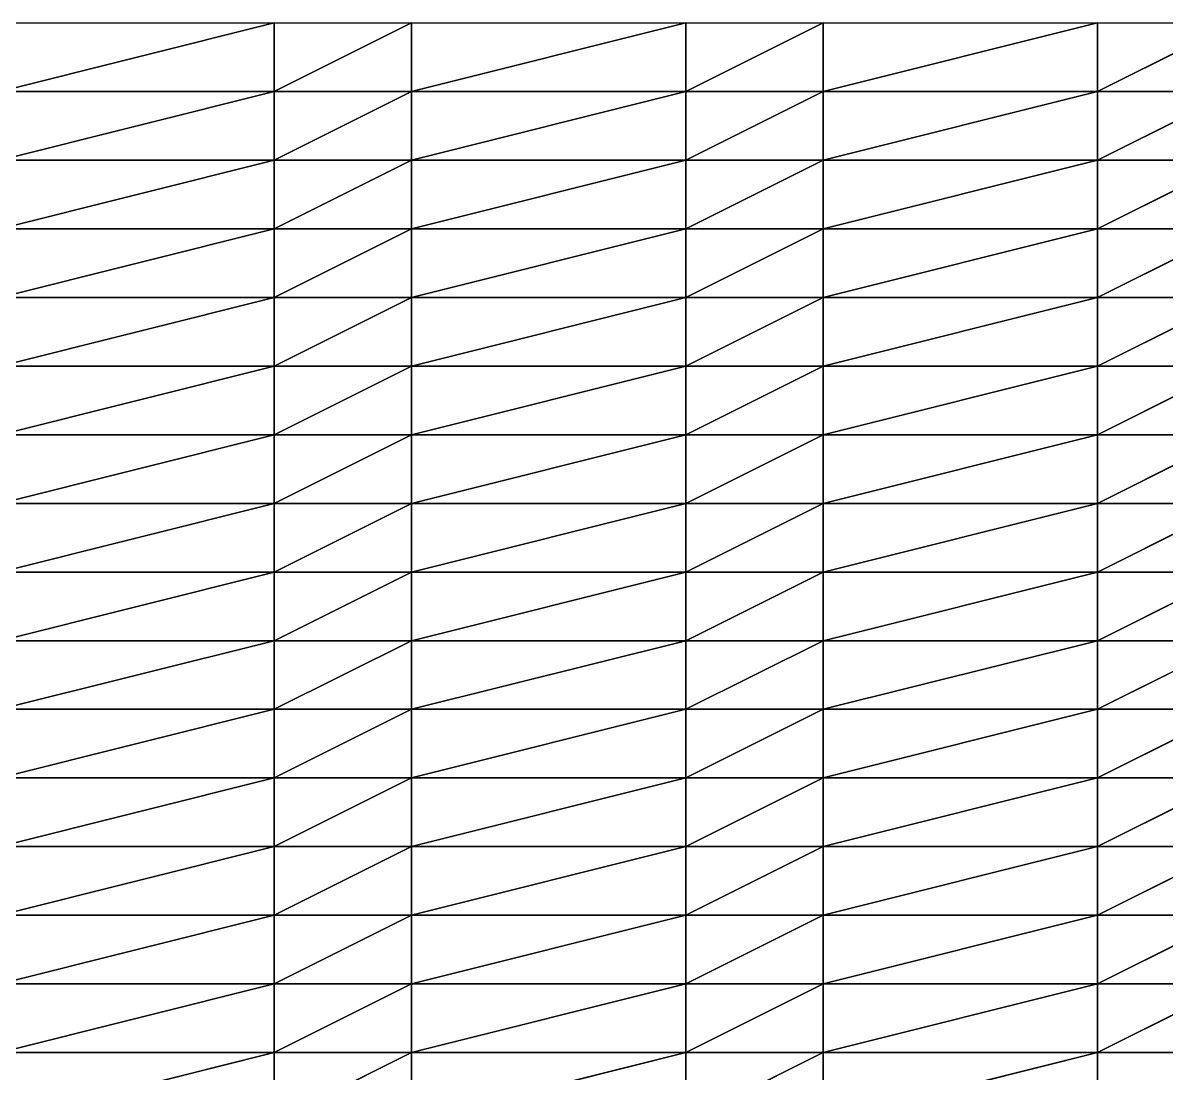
# Model space of a CAD drawing. Header units: metres. Extents: x -2000 to 14750, y -2250 to 1500.
# Drawn here: x 4292 to 6375, y -413 to 1500 of the extents above; entities that cross this region are included whole.
import ezdxf

# ---------------------------------------------------------------- set-up
doc = ezdxf.new("R2010")
doc.units = ezdxf.units.M

msp = doc.modelspace()

# ---------------------------------------------------------------- linework, layer by layer
for p, q in [((4750, 1500, -6522.4717), (4250, 1375, -6498.9517)), ((4250, 1500, -6483.255), (4750, 1500, -6522.4717)), ((4250, 1375, -6498.9517), (4750, 1500, -6522.4717)), ((5000, 1500, -6500.069), (4750, 1375, -6522.0415)), ((4750, 1375, -6522.0415), (4750, 1500, -6522.4717)), ((4750, 1500, -6522.4717), (5000, 1500, -6500.069)), ((4750, 1375, -6522.0415), (5000, 1500, -6500.069)), ((4750, 1500, -6522.4717), (4750, 1375, -6522.0415)), ((5500, 1500, -6482.541), (5000, 1375, -6499.2812)), ((5000, 1375, -6499.2812), (5000, 1500, -6500.069)), ((5000, 1500, -6500.069), (5500, 1500, -6482.541)), ((5000, 1375, -6499.2812), (5500, 1500, -6482.541)), ((5000, 1500, -6500.069), (5000, 1375, -6499.2812)), ((5750, 1500, -6448.6895), (5500, 1375, -6484.3125)), ((5500, 1375, -6484.3125), (5500, 1500, -6482.541)), ((5500, 1500, -6482.541), (5750, 1500, -6448.6895)), ((5500, 1375, -6484.3125), (5750, 1500, -6448.6895)), ((5500, 1500, -6482.541), (5500, 1375, -6484.3125)), ((6250, 1500, -6497.336), (5750, 1375, -6436.2197)), ((5750, 1375, -6436.2197), (5750, 1500, -6448.6895)), ((5750, 1500, -6448.6895), (6250, 1500, -6497.336)), ((5750, 1375, -6436.2197), (6250, 1500, -6497.336)), ((5750, 1500, -6448.6895), (5750, 1375, -6436.2197)), ((6500, 1500, -6512.0347), (6250, 1375, -6497.125)), ((6250, 1375, -6497.125), (6250, 1500, -6497.336)), ((6250, 1500, -6497.336), (6500, 1500, -6512.0347)), ((6250, 1375, -6497.125), (6500, 1500, -6512.0347)), ((6250, 1500, -6497.336), (6250, 1375, -6497.125)), ((4750, 1375, -6522.0415), (4250, 1375, -6498.9517)), ((4750, 1375, -6522.0415), (4250, 1250, -6515.404)), ((4250, 1375, -6498.9517), (4750, 1375, -6522.0415)), ((4250, 1250, -6515.404), (4750, 1375, -6522.0415)), ((5000, 1375, -6499.2812), (4750, 1375, -6522.0415)), ((5000, 1375, -6499.2812), (4750, 1250, -6521.414)), ((4750, 1250, -6521.414), (4750, 1375, -6522.0415)), ((4750, 1375, -6522.0415), (5000, 1375, -6499.2812)), ((4750, 1250, -6521.414), (5000, 1375, -6499.2812)), ((4750, 1375, -6522.0415), (4750, 1250, -6521.414)), ((5500, 1375, -6484.3125), (5000, 1375, -6499.2812)), ((5500, 1375, -6484.3125), (5000, 1250, -6500.8696)), ((5000, 1250, -6500.8696), (5000, 1375, -6499.2812)), ((5000, 1375, -6499.2812), (5500, 1375, -6484.3125)), ((5000, 1250, -6500.8696), (5500, 1375, -6484.3125)), ((5000, 1375, -6499.2812), (5000, 1250, -6500.8696)), ((5750, 1375, -6436.2197), (5500, 1375, -6484.3125)), ((5750, 1375, -6436.2197), (5500, 1250, -6518.9375)), ((5500, 1250, -6518.9375), (5500, 1375, -6484.3125)), ((5500, 1375, -6484.3125), (5750, 1375, -6436.2197)), ((5500, 1250, -6518.9375), (5750, 1375, -6436.2197)), ((5500, 1375, -6484.3125), (5500, 1250, -6518.9375)), ((6250, 1375, -6497.125), (5750, 1375, -6436.2197)), ((6250, 1375, -6497.125), (5750, 1250, -6427.8564)), ((5750, 1250, -6427.8564), (5750, 1375, -6436.2197)), ((5750, 1375, -6436.2197), (6250, 1375, -6497.125)), ((5750, 1250, -6427.8564), (6250, 1375, -6497.125)), ((5750, 1375, -6436.2197), (5750, 1250, -6427.8564)), ((6500, 1375, -6517.1934), (6250, 1375, -6497.125)), ((6500, 1375, -6517.1934), (6250, 1250, -6503.978)), ((6250, 1250, -6503.978), (6250, 1375, -6497.125)), ((6250, 1375, -6497.125), (6500, 1375, -6517.1934)), ((6250, 1250, -6503.978), (6500, 1375, -6517.1934)), ((6250, 1375, -6497.125), (6250, 1250, -6503.978)), ((4750, 1250, -6521.414), (4250, 1250, -6515.404)), ((4750, 1250, -6521.414), (4250, 1125, -6531.041)), ((4250, 1250, -6515.404), (4750, 1250, -6521.414)), ((4250, 1125, -6531.041), (4750, 1250, -6521.414)), ((5000, 1250, -6500.8696), (4750, 1250, -6521.414)), ((5000, 1250, -6500.8696), (4750, 1125, -6514.168)), ((4750, 1125, -6514.168), (4750, 1250, -6521.414)), ((4750, 1250, -6521.414), (5000, 1250, -6500.8696)), ((4750, 1125, -6514.168), (5000, 1250, -6500.8696)), ((4750, 1250, -6521.414), (4750, 1125, -6514.168)), ((5500, 1250, -6518.9375), (5000, 1250, -6500.8696)), ((5500, 1250, -6518.9375), (5000, 1125, -6501.8125)), ((5000, 1125, -6501.8125), (5000, 1250, -6500.8696)), ((5000, 1250, -6500.8696), (5500, 1250, -6518.9375)), ((5000, 1125, -6501.8125), (5500, 1250, -6518.9375)), ((5000, 1250, -6500.8696), (5000, 1125, -6501.8125)), ((5750, 1250, -6427.8564), (5500, 1250, -6518.9375)), ((5750, 1250, -6427.8564), (5500, 1125, -6458.096)), ((5500, 1125, -6458.096), (5500, 1250, -6518.9375)), ((5500, 1250, -6518.9375), (5750, 1250, -6427.8564)), ((5500, 1125, -6458.096), (5750, 1250, -6427.8564)), ((5500, 1250, -6518.9375), (5500, 1125, -6458.096)), ((6250, 1250, -6503.978), (5750, 1250, -6427.8564)), ((6250, 1250, -6503.978), (5750, 1125, -6420.8574)), ((5750, 1125, -6420.8574), (5750, 1250, -6427.8564)), ((5750, 1250, -6427.8564), (6250, 1250, -6503.978)), ((5750, 1125, -6420.8574), (6250, 1250, -6503.978)), ((5750, 1250, -6427.8564), (5750, 1125, -6420.8574)), ((6500, 1250, -6519.9995), (6250, 1250, -6503.978)), ((6500, 1250, -6519.9995), (6250, 1125, -6510.2583)), ((6250, 1125, -6510.2583), (6250, 1250, -6503.978)), ((6250, 1250, -6503.978), (6500, 1250, -6519.9995)), ((6250, 1125, -6510.2583), (6500, 1250, -6519.9995)), ((6250, 1250, -6503.978), (6250, 1125, -6510.2583)), ((4750, 1125, -6514.168), (4250, 1125, -6531.041)), ((4750, 1125, -6514.168), (4250, 1000, -6545.6343)), ((4250, 1125, -6531.041), (4750, 1125, -6514.168)), ((4250, 1000, -6545.6343), (4750, 1125, -6514.168)), ((5000, 1125, -6501.8125), (4750, 1125, -6514.168)), ((5000, 1125, -6501.8125), (4750, 1000, -6512.895)), ((4750, 1000, -6512.895), (4750, 1125, -6514.168)), ((4750, 1125, -6514.168), (5000, 1125, -6501.8125)), ((4750, 1000, -6512.895), (5000, 1125, -6501.8125)), ((4750, 1125, -6514.168), (4750, 1000, -6512.895)), ((5500, 1125, -6458.096), (5000, 1125, -6501.8125)), ((5500, 1125, -6458.096), (5000, 1000, -6503.804)), ((5000, 1000, -6503.804), (5000, 1125, -6501.8125)), ((5000, 1125, -6501.8125), (5500, 1125, -6458.096)), ((5000, 1000, -6503.804), (5500, 1125, -6458.096)), ((5000, 1125, -6501.8125), (5000, 1000, -6503.804)), ((5750, 1125, -6420.8574), (5500, 1125, -6458.096)), ((5750, 1125, -6420.8574), (5500, 1000, -6506.7793)), ((5500, 1000, -6506.7793), (5500, 1125, -6458.096)), ((5500, 1125, -6458.096), (5750, 1125, -6420.8574)), ((5500, 1000, -6506.7793), (5750, 1125, -6420.8574)), ((5500, 1125, -6458.096), (5500, 1000, -6506.7793)), ((6250, 1125, -6510.2583), (5750, 1125, -6420.8574)), ((6250, 1125, -6510.2583), (5750, 1000, -6416.2476)), ((5750, 1000, -6416.2476), (5750, 1125, -6420.8574)), ((5750, 1125, -6420.8574), (6250, 1125, -6510.2583)), ((5750, 1000, -6416.2476), (6250, 1125, -6510.2583)), ((5750, 1125, -6420.8574), (5750, 1000, -6416.2476)), ((6500, 1125, -6519.29), (6250, 1125, -6510.2583)), ((6500, 1125, -6519.29), (6250, 1000, -6513.261)), ((6250, 1000, -6513.261), (6250, 1125, -6510.2583)), ((6250, 1125, -6510.2583), (6500, 1125, -6519.29)), ((6250, 1000, -6513.261), (6500, 1125, -6519.29)), ((6250, 1125, -6510.2583), (6250, 1000, -6513.261)), ((4750, 1000, -6512.895), (4250, 1000, -6545.6343)), ((4750, 1000, -6512.895), (4250, 875, -6554.7075)), ((4250, 1000, -6545.6343), (4750, 1000, -6512.895)), ((4250, 875, -6554.7075), (4750, 1000, -6512.895)), ((5000, 1000, -6503.804), (4750, 1000, -6512.895)), ((5000, 1000, -6503.804), (4750, 875, -6503.566)), ((4750, 875, -6503.566), (4750, 1000, -6512.895)), ((4750, 1000, -6512.895), (5000, 1000, -6503.804)), ((4750, 875, -6503.566), (5000, 1000, -6503.804)), ((4750, 1000, -6512.895), (4750, 875, -6503.566)), ((5500, 1000, -6506.7793), (5000, 1000, -6503.804)), ((5500, 1000, -6506.7793), (5000, 875, -6497.244)), ((5000, 875, -6497.244), (5000, 1000, -6503.804)), ((5000, 1000, -6503.804), (5500, 1000, -6506.7793)), ((5000, 875, -6497.244), (5500, 1000, -6506.7793)), ((5000, 1000, -6503.804), (5000, 875, -6497.244)), ((5750, 1000, -6416.2476), (5500, 1000, -6506.7793)), ((5750, 1000, -6416.2476), (5500, 875, -6470.053)), ((5500, 875, -6470.053), (5500, 1000, -6506.7793)), ((5500, 1000, -6506.7793), (5750, 1000, -6416.2476)), ((5500, 875, -6470.053), (5750, 1000, -6416.2476)), ((5500, 1000, -6506.7793), (5500, 875, -6470.053)), ((6250, 1000, -6513.261), (5750, 1000, -6416.2476)), ((6250, 1000, -6513.261), (5750, 875, -6411.1895)), ((5750, 875, -6411.1895), (5750, 1000, -6416.2476)), ((5750, 1000, -6416.2476), (6250, 1000, -6513.261)), ((5750, 875, -6411.1895), (6250, 1000, -6513.261)), ((5750, 1000, -6416.2476), (5750, 875, -6411.1895)), ((6500, 1000, -6513.756), (6250, 1000, -6513.261)), ((6500, 1000, -6513.756), (6250, 875, -6517.6377)), ((6250, 875, -6517.6377), (6250, 1000, -6513.261)), ((6250, 1000, -6513.261), (6500, 1000, -6513.756)), ((6250, 875, -6517.6377), (6500, 1000, -6513.756)), ((6250, 1000, -6513.261), (6250, 875, -6517.6377)), ((4750, 875, -6503.566), (4250, 875, -6554.7075)), ((4750, 875, -6503.566), (4250, 750, -6565.126)), ((4250, 875, -6554.7075), (4750, 875, -6503.566)), ((4250, 750, -6565.126), (4750, 875, -6503.566)), ((5000, 875, -6497.244), (4750, 875, -6503.566)), ((5000, 875, -6497.244), (4750, 750, -6495.9624)), ((4750, 750, -6495.9624), (4750, 875, -6503.566)), ((4750, 875, -6503.566), (5000, 875, -6497.244)), ((4750, 750, -6495.9624), (5000, 875, -6497.244)), ((4750, 875, -6503.566), (4750, 750, -6495.9624)), ((5500, 875, -6470.053), (5000, 875, -6497.244)), ((5500, 875, -6470.053), (5000, 750, -6495.1157)), ((5000, 750, -6495.1157), (5000, 875, -6497.244)), ((5000, 875, -6497.244), (5500, 875, -6470.053)), ((5000, 750, -6495.1157), (5500, 875, -6470.053)), ((5000, 875, -6497.244), (5000, 750, -6495.1157)), ((5750, 875, -6411.1895), (5500, 875, -6470.053)), ((5750, 875, -6411.1895), (5500, 750, -6487.9927)), ((5500, 750, -6487.9927), (5500, 875, -6470.053)), ((5500, 875, -6470.053), (5750, 875, -6411.1895)), ((5500, 750, -6487.9927), (5750, 875, -6411.1895)), ((5500, 875, -6470.053), (5500, 750, -6487.9927)), ((6250, 875, -6517.6377), (5750, 875, -6411.1895)), ((6250, 875, -6517.6377), (5750, 750, -6411.0796)), ((5750, 750, -6411.0796), (5750, 875, -6411.1895)), ((5750, 875, -6411.1895), (6250, 875, -6517.6377)), ((5750, 750, -6411.0796), (6250, 875, -6517.6377)), ((5750, 875, -6411.1895), (5750, 750, -6411.0796)), ((6500, 875, -6511.7964), (6250, 875, -6517.6377)), ((6500, 875, -6511.7964), (6250, 750, -6517.331)), ((6250, 750, -6517.331), (6250, 875, -6517.6377)), ((6250, 875, -6517.6377), (6500, 875, -6511.7964)), ((6250, 750, -6517.331), (6500, 875, -6511.7964)), ((6250, 875, -6517.6377), (6250, 750, -6517.331)), ((4750, 750, -6495.9624), (4250, 750, -6565.126)), ((4750, 750, -6495.9624), (4250, 625, -6570.253)), ((4250, 750, -6565.126), (4750, 750, -6495.9624)), ((4250, 625, -6570.253), (4750, 750, -6495.9624)), ((5000, 750, -6495.1157), (4750, 750, -6495.9624)), ((5000, 750, -6495.1157), (4750, 625, -6489.4854)), ((4750, 625, -6489.4854), (4750, 750, -6495.9624)), ((4750, 750, -6495.9624), (5000, 750, -6495.1157)), ((4750, 625, -6489.4854), (5000, 750, -6495.1157)), ((4750, 750, -6495.9624), (4750, 625, -6489.4854)), ((5500, 750, -6487.9927), (5000, 750, -6495.1157)), ((5500, 750, -6487.9927), (5000, 625, -6495.8022)), ((5000, 625, -6495.8022), (5000, 750, -6495.1157)), ((5000, 750, -6495.1157), (5500, 750, -6487.9927)), ((5000, 625, -6495.8022), (5500, 750, -6487.9927)), ((5000, 750, -6495.1157), (5000, 625, -6495.8022)), ((5750, 750, -6411.0796), (5500, 750, -6487.9927)), ((5750, 750, -6411.0796), (5500, 625, -6510.0435)), ((5500, 625, -6510.0435), (5500, 750, -6487.9927)), ((5500, 750, -6487.9927), (5750, 750, -6411.0796)), ((5500, 625, -6510.0435), (5750, 750, -6411.0796)), ((5500, 750, -6487.9927), (5500, 625, -6510.0435)), ((6250, 750, -6517.331), (5750, 750, -6411.0796)), ((6250, 750, -6517.331), (5750, 625, -6412.599)), ((5750, 625, -6412.599), (5750, 750, -6411.0796)), ((5750, 750, -6411.0796), (6250, 750, -6517.331)), ((5750, 625, -6412.599), (6250, 750, -6517.331)), ((5750, 750, -6411.0796), (5750, 625, -6412.599)), ((6500, 750, -6507.21), (6250, 750, -6517.331)), ((6500, 750, -6507.21), (6250, 625, -6511.54)), ((6250, 625, -6511.54), (6250, 750, -6517.331)), ((6250, 750, -6517.331), (6500, 750, -6507.21)), ((6250, 625, -6511.54), (6500, 750, -6507.21)), ((6250, 750, -6517.331), (6250, 625, -6511.54)), ((4750, 625, -6489.4854), (4250, 625, -6570.253)), ((4750, 625, -6489.4854), (4250, 500, -6574.4917)), ((4250, 625, -6570.253), (4750, 625, -6489.4854)), ((4250, 500, -6574.4917), (4750, 625, -6489.4854)), ((5000, 625, -6495.8022), (4750, 625, -6489.4854)), ((5000, 625, -6495.8022), (4750, 500, -6487.668)), ((4750, 500, -6487.668), (4750, 625, -6489.4854)), ((4750, 625, -6489.4854), (5000, 625, -6495.8022)), ((4750, 500, -6487.668), (5000, 625, -6495.8022)), ((4750, 625, -6489.4854), (4750, 500, -6487.668)), ((5500, 625, -6510.0435), (5000, 625, -6495.8022)), ((5500, 625, -6510.0435), (5000, 500, -6494.0674)), ((5000, 500, -6494.0674), (5000, 625, -6495.8022)), ((5000, 625, -6495.8022), (5500, 625, -6510.0435)), ((5000, 500, -6494.0674), (5500, 625, -6510.0435)), ((5000, 625, -6495.8022), (5000, 500, -6494.0674)), ((5750, 625, -6412.599), (5500, 625, -6510.0435)), ((5750, 625, -6412.599), (5500, 500, -6504.477)), ((5500, 500, -6504.477), (5500, 625, -6510.0435)), ((5500, 625, -6510.0435), (5750, 625, -6412.599)), ((5500, 500, -6504.477), (5750, 625, -6412.599)), ((5500, 625, -6510.0435), (5500, 500, -6504.477)), ((6250, 625, -6511.54), (5750, 625, -6412.599)), ((6250, 625, -6511.54), (5750, 500, -6415.0938)), ((5750, 500, -6415.0938), (5750, 625, -6412.599)), ((5750, 625, -6412.599), (6250, 625, -6511.54)), ((5750, 500, -6415.0938), (6250, 625, -6511.54)), ((5750, 625, -6412.599), (5750, 500, -6415.0938)), ((6500, 625, -6502.4307), (6250, 625, -6511.54)), ((6500, 625, -6502.4307), (6250, 500, -6509.5854)), ((6250, 500, -6509.5854), (6250, 625, -6511.54)), ((6250, 625, -6511.54), (6500, 625, -6502.4307)), ((6250, 500, -6509.5854), (6500, 625, -6502.4307)), ((6250, 625, -6511.54), (6250, 500, -6509.5854)), ((4750, 500, -6487.668), (4250, 500, -6574.4917)), ((4750, 500, -6487.668), (4250, 375, -6575.2656)), ((4250, 500, -6574.4917), (4750, 500, -6487.668)), ((4250, 375, -6575.2656), (4750, 500, -6487.668)), ((5000, 500, -6494.0674), (4750, 500, -6487.668)), ((5000, 500, -6494.0674), (4750, 375, -6484.6147)), ((4750, 375, -6484.6147), (4750, 500, -6487.668)), ((4750, 500, -6487.668), (5000, 500, -6494.0674)), ((4750, 375, -6484.6147), (5000, 500, -6494.0674)), ((4750, 500, -6487.668), (4750, 375, -6484.6147)), ((5500, 500, -6504.477), (5000, 500, -6494.0674)), ((5500, 500, -6504.477), (5000, 375, -6493.9116)), ((5000, 375, -6493.9116), (5000, 500, -6494.0674)), ((5000, 500, -6494.0674), (5500, 500, -6504.477)), ((5000, 375, -6493.9116), (5500, 500, -6504.477)), ((5000, 500, -6494.0674), (5000, 375, -6493.9116)), ((5750, 500, -6415.0938), (5500, 500, -6504.477)), ((5750, 500, -6415.0938), (5500, 375, -6480.5864)), ((5500, 375, -6480.5864), (5500, 500, -6504.477)), ((5500, 500, -6504.477), (5750, 500, -6415.0938)), ((5500, 375, -6480.5864), (5750, 500, -6415.0938)), ((5500, 500, -6504.477), (5500, 375, -6480.5864)), ((6250, 500, -6509.5854), (5750, 500, -6415.0938)), ((6250, 500, -6509.5854), (5750, 375, -6421.0176)), ((5750, 375, -6421.0176), (5750, 500, -6415.0938)), ((5750, 500, -6415.0938), (6250, 500, -6509.5854)), ((5750, 375, -6421.0176), (6250, 500, -6509.5854)), ((5750, 500, -6415.0938), (5750, 375, -6421.0176)), ((6500, 500, -6492.772), (6250, 500, -6509.5854)), ((6500, 500, -6492.772), (6250, 375, -6506.624)), ((6250, 375, -6506.624), (6250, 500, -6509.5854)), ((6250, 500, -6509.5854), (6500, 500, -6492.772)), ((6250, 375, -6506.624), (6500, 500, -6492.772)), ((6250, 500, -6509.5854), (6250, 375, -6506.624)), ((4750, 375, -6484.6147), (4250, 375, -6575.2656)), ((4750, 375, -6484.6147), (4250, 250, -6575.1006)), ((4250, 375, -6575.2656), (4750, 375, -6484.6147)), ((4250, 250, -6575.1006), (4750, 375, -6484.6147)), ((5000, 375, -6493.9116), (4750, 375, -6484.6147)), ((5000, 375, -6493.9116), (4750, 250, -6484.413)), ((4750, 250, -6484.413), (4750, 375, -6484.6147)), ((4750, 375, -6484.6147), (5000, 375, -6493.9116)), ((4750, 250, -6484.413), (5000, 375, -6493.9116)), ((4750, 375, -6484.6147), (4750, 250, -6484.413)), ((5500, 375, -6480.5864), (5000, 375, -6493.9116)), ((5500, 375, -6480.5864), (5000, 250, -6494.4565)), ((5000, 250, -6494.4565), (5000, 375, -6493.9116)), ((5000, 375, -6493.9116), (5500, 375, -6480.5864)), ((5000, 250, -6494.4565), (5500, 375, -6480.5864)), ((5000, 375, -6493.9116), (5000, 250, -6494.4565)), ((5750, 375, -6421.0176), (5500, 375, -6480.5864)), ((5750, 375, -6421.0176), (5500, 250, -6479.277)), ((5500, 250, -6479.277), (5500, 375, -6480.5864)), ((5500, 375, -6480.5864), (5750, 375, -6421.0176)), ((5500, 250, -6479.277), (5750, 375, -6421.0176)), ((5500, 375, -6480.5864), (5500, 250, -6479.277)), ((6250, 375, -6506.624), (5750, 375, -6421.0176)), ((6250, 375, -6506.624), (5750, 250, -6427.513)), ((5750, 250, -6427.513), (5750, 375, -6421.0176)), ((5750, 375, -6421.0176), (6250, 375, -6506.624)), ((5750, 250, -6427.513), (6250, 375, -6506.624)), ((5750, 375, -6421.0176), (5750, 250, -6427.513)), ((6500, 375, -6487.32), (6250, 375, -6506.624)), ((6500, 375, -6487.32), (6250, 250, -6499.9404)), ((6250, 250, -6499.9404), (6250, 375, -6506.624)), ((6250, 375, -6506.624), (6500, 375, -6487.32)), ((6250, 250, -6499.9404), (6500, 375, -6487.32)), ((6250, 375, -6506.624), (6250, 250, -6499.9404)), ((4750, 250, -6484.413), (4250, 250, -6575.1006)), ((4750, 250, -6484.413), (4250, 125, -6572.3267)), ((4250, 250, -6575.1006), (4750, 250, -6484.413)), ((4250, 125, -6572.3267), (4750, 250, -6484.413)), ((5000, 250, -6494.4565), (4750, 250, -6484.413)), ((5000, 250, -6494.4565), (4750, 125, -6485.063)), ((4750, 125, -6485.063), (4750, 250, -6484.413)), ((4750, 250, -6484.413), (5000, 250, -6494.4565)), ((4750, 125, -6485.063), (5000, 250, -6494.4565)), ((4750, 250, -6484.413), (4750, 125, -6485.063)), ((5500, 250, -6479.277), (5000, 250, -6494.4565)), ((5500, 250, -6479.277), (5000, 125, -6491.55)), ((5000, 125, -6491.55), (5000, 250, -6494.4565)), ((5000, 250, -6494.4565), (5500, 250, -6479.277)), ((5000, 125, -6491.55), (5500, 250, -6479.277)), ((5000, 250, -6494.4565), (5000, 125, -6491.55)), ((5750, 250, -6427.513), (5500, 250, -6479.277)), ((5750, 250, -6427.513), (5500, 125, -6491.9297)), ((5500, 125, -6491.9297), (5500, 250, -6479.277)), ((5500, 250, -6479.277), (5750, 250, -6427.513)), ((5500, 125, -6491.9297), (5750, 250, -6427.513)), ((5500, 250, -6479.277), (5500, 125, -6491.9297)), ((6250, 250, -6499.9404), (5750, 250, -6427.513)), ((6250, 250, -6499.9404), (5750, 125, -6440.271)), ((5750, 125, -6440.271), (5750, 250, -6427.513)), ((5750, 250, -6427.513), (6250, 250, -6499.9404)), ((5750, 125, -6440.271), (6250, 250, -6499.9404)), ((5750, 250, -6427.513), (5750, 125, -6440.271)), ((6500, 250, -6487.7046), (6250, 250, -6499.9404)), ((6500, 250, -6487.7046), (6250, 125, -6497.6377)), ((6250, 125, -6497.6377), (6250, 250, -6499.9404)), ((6250, 250, -6499.9404), (6500, 250, -6487.7046)), ((6250, 125, -6497.6377), (6500, 250, -6487.7046)), ((6250, 250, -6499.9404), (6250, 125, -6497.6377)), ((4750, 125, -6485.063), (4250, 125, -6572.3267)), ((4750, 125, -6485.063), (4250, 0, -6569.1636)), ((4250, 125, -6572.3267), (4750, 125, -6485.063)), ((4250, 0, -6569.1636), (4750, 125, -6485.063)), ((5000, 125, -6491.55), (4750, 125, -6485.063)), ((5000, 125, -6491.55), (4750, 0, -6485.5986)), ((4750, 0, -6485.5986), (4750, 125, -6485.063)), ((4750, 125, -6485.063), (5000, 125, -6491.55)), ((4750, 0, -6485.5986), (5000, 125, -6491.55)), ((4750, 125, -6485.063), (4750, 0, -6485.5986)), ((5500, 125, -6491.9297), (5000, 125, -6491.55)), ((5500, 125, -6491.9297), (5000, 0, -6491.824)), ((5000, 0, -6491.824), (5000, 125, -6491.55)), ((5000, 125, -6491.55), (5500, 125, -6491.9297)), ((5000, 0, -6491.824), (5500, 125, -6491.9297)), ((5000, 125, -6491.55), (5000, 0, -6491.824)), ((5750, 125, -6440.271), (5500, 125, -6491.9297)), ((5750, 125, -6440.271), (5500, 0, -6526.024)), ((5500, 0, -6526.024), (5500, 125, -6491.9297)), ((5500, 125, -6491.9297), (5750, 125, -6440.271)), ((5500, 0, -6526.024), (5750, 125, -6440.271)), ((5500, 125, -6491.9297), (5500, 0, -6526.024)), ((6250, 125, -6497.6377), (5750, 125, -6440.271)), ((6250, 125, -6497.6377), (5750, 0, -6452.31)), ((5750, 0, -6452.31), (5750, 125, -6440.271)), ((5750, 125, -6440.271), (6250, 125, -6497.6377)), ((5750, 0, -6452.31), (6250, 125, -6497.6377)), ((5750, 125, -6440.271), (5750, 0, -6452.31)), ((6500, 125, -6487.2925), (6250, 125, -6497.6377)), ((6500, 125, -6487.2925), (6250, 0, -6494.649)), ((6250, 0, -6494.649), (6250, 125, -6497.6377)), ((6250, 125, -6497.6377), (6500, 125, -6487.2925)), ((6250, 0, -6494.649), (6500, 125, -6487.2925)), ((6250, 125, -6497.6377), (6250, 0, -6494.649)), ((4750, 0, -6485.5986), (4250, 0, -6569.1636)), ((4750, 0, -6485.5986), (4250, -125, -6568.427)), ((4250, 0, -6569.1636), (4750, 0, -6485.5986)), ((4250, -125, -6568.427), (4750, 0, -6485.5986)), ((5000, 0, -6491.824), (4750, 0, -6485.5986)), ((5000, 0, -6491.824), (4750, -125, -6487.9106)), ((4750, -125, -6487.9106), (4750, 0, -6485.5986)), ((4750, 0, -6485.5986), (5000, 0, -6491.824)), ((4750, -125, -6487.9106), (5000, 0, -6491.824)), ((4750, 0, -6485.5986), (4750, -125, -6487.9106)), ((5500, 0, -6526.024), (5000, 0, -6491.824)), ((5500, 0, -6526.024), (5000, -125, -6491.2065)), ((5000, -125, -6491.2065), (5000, 0, -6491.824)), ((5000, 0, -6491.824), (5500, 0, -6526.024)), ((5000, -125, -6491.2065), (5500, 0, -6526.024)), ((5000, 0, -6491.824), (5000, -125, -6491.2065)), ((5750, 0, -6452.31), (5500, 0, -6526.024)), ((5750, 0, -6452.31), (5500, -125, -6556.68)), ((5500, -125, -6556.68), (5500, 0, -6526.024)), ((5500, 0, -6526.024), (5750, 0, -6452.31)), ((5500, -125, -6556.68), (5750, 0, -6452.31)), ((5500, 0, -6526.024), (5500, -125, -6556.68)), ((6250, 0, -6494.649), (5750, 0, -6452.31)), ((6250, 0, -6494.649), (5750, -125, -6464.6426)), ((5750, -125, -6464.6426), (5750, 0, -6452.31)), ((5750, 0, -6452.31), (6250, 0, -6494.649)), ((5750, -125, -6464.6426), (6250, 0, -6494.649)), ((5750, 0, -6452.31), (5750, -125, -6464.6426)), ((6500, 0, -6488.1987), (6250, 0, -6494.649)), ((6500, 0, -6488.1987), (6250, -125, -6492.3643)), ((6250, -125, -6492.3643), (6250, 0, -6494.649)), ((6250, 0, -6494.649), (6500, 0, -6488.1987)), ((6250, -125, -6492.3643), (6500, 0, -6488.1987)), ((6250, 0, -6494.649), (6250, -125, -6492.3643)), ((4750, -125, -6487.9106), (4250, -125, -6568.427)), ((4750, -125, -6487.9106), (4250, -250, -6564.2607)), ((4250, -125, -6568.427), (4750, -125, -6487.9106)), ((4250, -250, -6564.2607), (4750, -125, -6487.9106)), ((5000, -125, -6491.2065), (4750, -125, -6487.9106)), ((5000, -125, -6491.2065), (4750, -250, -6488.8076)), ((4750, -250, -6488.8076), (4750, -125, -6487.9106)), ((4750, -125, -6487.9106), (5000, -125, -6491.2065)), ((4750, -250, -6488.8076), (5000, -125, -6491.2065)), ((4750, -125, -6487.9106), (4750, -250, -6488.8076)), ((5500, -125, -6556.68), (5000, -125, -6491.2065)), ((5500, -125, -6556.68), (5000, -250, -6490.1216)), ((5000, -250, -6490.1216), (5000, -125, -6491.2065)), ((5000, -125, -6491.2065), (5500, -125, -6556.68)), ((5000, -250, -6490.1216), (5500, -125, -6556.68)), ((5000, -125, -6491.2065), (5000, -250, -6490.1216)), ((5750, -125, -6464.6426), (5500, -125, -6556.68)), ((5750, -125, -6464.6426), (5500, -250, -6566.3027)), ((5500, -250, -6566.3027), (5500, -125, -6556.68)), ((5500, -125, -6556.68), (5750, -125, -6464.6426)), ((5500, -250, -6566.3027), (5750, -125, -6464.6426)), ((5500, -125, -6556.68), (5500, -250, -6566.3027)), ((6250, -125, -6492.3643), (5750, -125, -6464.6426)), ((6250, -125, -6492.3643), (5750, -250, -6482.829)), ((5750, -250, -6482.829), (5750, -125, -6464.6426)), ((5750, -125, -6464.6426), (6250, -125, -6492.3643)), ((5750, -250, -6482.829), (6250, -125, -6492.3643)), ((5750, -125, -6464.6426), (5750, -250, -6482.829)), ((6500, -125, -6490.492), (6250, -125, -6492.3643)), ((6500, -125, -6490.492), (6250, -250, -6494.6577)), ((6250, -250, -6494.6577), (6250, -125, -6492.3643)), ((6250, -125, -6492.3643), (6500, -125, -6490.492)), ((6250, -250, -6494.6577), (6500, -125, -6490.492)), ((6250, -125, -6492.3643), (6250, -250, -6494.6577)), ((4750, -250, -6488.8076), (4250, -250, -6564.2607)), ((4750, -250, -6488.8076), (4250, -375, -6555.7373)), ((4250, -250, -6564.2607), (4750, -250, -6488.8076)), ((4250, -375, -6555.7373), (4750, -250, -6488.8076)), ((5000, -250, -6490.1216), (4750, -250, -6488.8076)), ((5000, -250, -6490.1216), (4750, -375, -6494.914)), ((4750, -375, -6494.914), (4750, -250, -6488.8076)), ((4750, -250, -6488.8076), (5000, -250, -6490.1216)), ((4750, -375, -6494.914), (5000, -250, -6490.1216)), ((4750, -250, -6488.8076), (4750, -375, -6494.914)), ((5500, -250, -6566.3027), (5000, -250, -6490.1216)), ((5500, -250, -6566.3027), (5000, -375, -6489.833)), ((5000, -375, -6489.833), (5000, -250, -6490.1216)), ((5000, -250, -6490.1216), (5500, -250, -6566.3027)), ((5000, -375, -6489.833), (5500, -250, -6566.3027)), ((5000, -250, -6490.1216), (5000, -375, -6489.833)), ((5750, -250, -6482.829), (5500, -250, -6566.3027)), ((5750, -250, -6482.829), (5500, -375, -6545.68)), ((5500, -375, -6545.68), (5500, -250, -6566.3027)), ((5500, -250, -6566.3027), (5750, -250, -6482.829)), ((5500, -375, -6545.68), (5750, -250, -6482.829)), ((5500, -250, -6566.3027), (5500, -375, -6545.68)), ((6250, -250, -6494.6577), (5750, -250, -6482.829)), ((6250, -250, -6494.6577), (5750, -375, -6497.2305)), ((5750, -375, -6497.2305), (5750, -250, -6482.829)), ((5750, -250, -6482.829), (6250, -250, -6494.6577)), ((5750, -375, -6497.2305), (6250, -250, -6494.6577)), ((5750, -250, -6482.829), (5750, -375, -6497.2305)), ((6500, -250, -6495.665), (6250, -250, -6494.6577)), ((6500, -250, -6495.665), (6250, -375, -6495.308)), ((6250, -375, -6495.308), (6250, -250, -6494.6577)), ((6250, -250, -6494.6577), (6500, -250, -6495.665)), ((6250, -375, -6495.308), (6500, -250, -6495.665)), ((6250, -250, -6494.6577), (6250, -375, -6495.308)), ((4750, -375, -6494.914), (4250, -375, -6555.7373)), ((4750, -375, -6494.914), (4250, -500, -6545.378)), ((4250, -375, -6555.7373), (4750, -375, -6494.914)), ((4250, -500, -6545.378), (4750, -375, -6494.914)), ((5000, -375, -6489.833), (4750, -375, -6494.914)), ((5000, -375, -6489.833), (4750, -500, -6498.663)), ((4750, -500, -6498.663), (4750, -375, -6494.914)), ((4750, -375, -6494.914), (5000, -375, -6489.833)), ((4750, -500, -6498.663), (5000, -375, -6489.833)), ((4750, -375, -6494.914), (4750, -500, -6498.663)), ((5500, -375, -6545.68), (5000, -375, -6489.833)), ((5500, -375, -6545.68), (5000, -500, -6492.653)), ((5000, -500, -6492.653), (5000, -375, -6489.833)), ((5000, -375, -6489.833), (5500, -375, -6545.68)), ((5000, -500, -6492.653), (5500, -375, -6545.68)), ((5000, -375, -6489.833), (5000, -500, -6492.653)), ((5750, -375, -6497.2305), (5500, -375, -6545.68)), ((5750, -375, -6497.2305), (5500, -500, -6497.4)), ((5500, -500, -6497.4), (5500, -375, -6545.68)), ((5500, -375, -6545.68), (5750, -375, -6497.2305)), ((5500, -500, -6497.4), (5750, -375, -6497.2305)), ((5500, -375, -6545.68), (5500, -500, -6497.4)), ((6250, -375, -6495.308), (5750, -375, -6497.2305)), ((6250, -375, -6495.308), (5750, -500, -6513.5728)), ((5750, -500, -6513.5728), (5750, -375, -6497.2305)), ((5750, -375, -6497.2305), (6250, -375, -6495.308)), ((5750, -500, -6513.5728), (6250, -375, -6495.308)), ((5750, -375, -6497.2305), (5750, -500, -6513.5728)), ((6500, -375, -6498.1187), (6250, -375, -6495.308)), ((6250, -500, -6500.4395), (6250, -375, -6495.308)), ((6250, -375, -6495.308), (6500, -375, -6498.1187)), ((6250, -375, -6495.308), (6250, -500, -6500.4395))]:
    msp.add_line(p, q)
for points in [[(4750, 1500, -6522.4717), (4250, 1375, -6498.9517), (4250, 1500, -6483.255), (4250, 1500.0001, -6483.255)], [(4250, 1375, -6498.9517), (4750, 1500, -6522.4717), (4750, 1375, -6522.0415), (4750, 1375.0001, -6522.0415)], [(5000, 1500, -6500.069), (4750, 1375, -6522.0415), (4750, 1500, -6522.4717), (4750, 1500.0001, -6522.4717)], [(4750, 1375, -6522.0415), (5000, 1500, -6500.069), (5000, 1375, -6499.2812), (5000, 1375.0001, -6499.2812)], [(5500, 1500, -6482.541), (5000, 1375, -6499.2812), (5000, 1500, -6500.069), (5000, 1500.0001, -6500.069)], [(5000, 1375, -6499.2812), (5500, 1500, -6482.541), (5500, 1375, -6484.3125), (5500, 1375.0001, -6484.3125)], [(5750, 1500, -6448.6895), (5500, 1375, -6484.3125), (5500, 1500, -6482.541), (5500, 1500.0001, -6482.541)], [(5500, 1375, -6484.3125), (5750, 1500, -6448.6895), (5750, 1375, -6436.2197), (5750, 1375.0001, -6436.2197)], [(6250, 1500, -6497.336), (5750, 1375, -6436.2197), (5750, 1500, -6448.6895), (5750, 1500.0001, -6448.6895)], [(5750, 1375, -6436.2197), (6250, 1500, -6497.336), (6250, 1375, -6497.125), (6250, 1375.0001, -6497.125)], [(6500, 1500, -6512.0347), (6250, 1375, -6497.125), (6250, 1500, -6497.336), (6250, 1500.0001, -6497.336)], [(6250, 1375, -6497.125), (6500, 1500, -6512.0347), (6500, 1375, -6517.1934), (6500, 1375.0001, -6517.1934)], [(4750, 1375, -6522.0415), (4250, 1250, -6515.404), (4250, 1375, -6498.9517), (4250, 1375.0001, -6498.9517)], [(4250, 1250, -6515.404), (4750, 1375, -6522.0415), (4750, 1250, -6521.414), (4750, 1250.0001, -6521.414)], [(5000, 1375, -6499.2812), (4750, 1250, -6521.414), (4750, 1375, -6522.0415), (4750, 1375.0001, -6522.0415)], [(4750, 1250, -6521.414), (5000, 1375, -6499.2812), (5000, 1250, -6500.8696), (5000, 1250.0001, -6500.8696)], [(5500, 1375, -6484.3125), (5000, 1250, -6500.8696), (5000, 1375, -6499.2812), (5000, 1375.0001, -6499.2812)], [(5000, 1250, -6500.8696), (5500, 1375, -6484.3125), (5500, 1250, -6518.9375), (5500, 1250.0001, -6518.9375)], [(5750, 1375, -6436.2197), (5500, 1250, -6518.9375), (5500, 1375, -6484.3125), (5500, 1375.0001, -6484.3125)], [(5500, 1250, -6518.9375), (5750, 1375, -6436.2197), (5750, 1250, -6427.8564), (5750, 1250.0001, -6427.8564)], [(6250, 1375, -6497.125), (5750, 1250, -6427.8564), (5750, 1375, -6436.2197), (5750, 1375.0001, -6436.2197)], [(5750, 1250, -6427.8564), (6250, 1375, -6497.125), (6250, 1250, -6503.978), (6250, 1250.0001, -6503.978)], [(6500, 1375, -6517.1934), (6250, 1250, -6503.978), (6250, 1375, -6497.125), (6250, 1375.0001, -6497.125)], [(6250, 1250, -6503.978), (6500, 1375, -6517.1934), (6500, 1250, -6519.9995), (6500, 1250.0001, -6519.9995)], [(4750, 1250, -6521.414), (4250, 1125, -6531.041), (4250, 1250, -6515.404), (4250, 1250.0001, -6515.404)], [(4250, 1125, -6531.041), (4750, 1250, -6521.414), (4750, 1125, -6514.168), (4750, 1125.0001, -6514.168)], [(5000, 1250, -6500.8696), (4750, 1125, -6514.168), (4750, 1250, -6521.414), (4750, 1250.0001, -6521.414)], [(4750, 1125, -6514.168), (5000, 1250, -6500.8696), (5000, 1125, -6501.8125), (5000, 1125.0001, -6501.8125)], [(5500, 1250, -6518.9375), (5000, 1125, -6501.8125), (5000, 1250, -6500.8696), (5000, 1250.0001, -6500.8696)], [(5000, 1125, -6501.8125), (5500, 1250, -6518.9375), (5500, 1125, -6458.096), (5500, 1125.0001, -6458.096)], [(5750, 1250, -6427.8564), (5500, 1125, -6458.096), (5500, 1250, -6518.9375), (5500, 1250.0001, -6518.9375)], [(5500, 1125, -6458.096), (5750, 1250, -6427.8564), (5750, 1125, -6420.8574), (5750, 1125.0001, -6420.8574)], [(6250, 1250, -6503.978), (5750, 1125, -6420.8574), (5750, 1250, -6427.8564), (5750, 1250.0001, -6427.8564)], [(5750, 1125, -6420.8574), (6250, 1250, -6503.978), (6250, 1125, -6510.2583), (6250, 1125.0001, -6510.2583)], [(6500, 1250, -6519.9995), (6250, 1125, -6510.2583), (6250, 1250, -6503.978), (6250, 1250.0001, -6503.978)], [(6250, 1125, -6510.2583), (6500, 1250, -6519.9995), (6500, 1125, -6519.29), (6500, 1125.0001, -6519.29)], [(4750, 1125, -6514.168), (4250, 1000, -6545.6343), (4250, 1125, -6531.041), (4250, 1125.0001, -6531.041)], [(4250, 1000, -6545.6343), (4750, 1125, -6514.168), (4750, 1000, -6512.895), (4750, 1000.0001, -6512.895)], [(5000, 1125, -6501.8125), (4750, 1000, -6512.895), (4750, 1125, -6514.168), (4750, 1125.0001, -6514.168)], [(4750, 1000, -6512.895), (5000, 1125, -6501.8125), (5000, 1000, -6503.804), (5000, 1000.0001, -6503.804)], [(5500, 1125, -6458.096), (5000, 1000, -6503.804), (5000, 1125, -6501.8125), (5000, 1125.0001, -6501.8125)], [(5000, 1000, -6503.804), (5500, 1125, -6458.096), (5500, 1000, -6506.7793), (5500, 1000.0001, -6506.7793)], [(5750, 1125, -6420.8574), (5500, 1000, -6506.7793), (5500, 1125, -6458.096), (5500, 1125.0001, -6458.096)], [(5500, 1000, -6506.7793), (5750, 1125, -6420.8574), (5750, 1000, -6416.2476), (5750, 1000.0001, -6416.2476)], [(6250, 1125, -6510.2583), (5750, 1000, -6416.2476), (5750, 1125, -6420.8574), (5750, 1125.0001, -6420.8574)], [(5750, 1000, -6416.2476), (6250, 1125, -6510.2583), (6250, 1000, -6513.261), (6250, 1000.0001, -6513.261)], [(6500, 1125, -6519.29), (6250, 1000, -6513.261), (6250, 1125, -6510.2583), (6250, 1125.0001, -6510.2583)], [(6250, 1000, -6513.261), (6500, 1125, -6519.29), (6500, 1000, -6513.756), (6500, 1000.0001, -6513.756)], [(4750, 1000, -6512.895), (4250, 875, -6554.7075), (4250, 1000, -6545.6343), (4250, 1000.0001, -6545.6343)], [(4250, 875, -6554.7075), (4750, 1000, -6512.895), (4750, 875, -6503.566), (4750, 875.0001, -6503.566)], [(5000, 1000, -6503.804), (4750, 875, -6503.566), (4750, 1000, -6512.895), (4750, 1000.0001, -6512.895)], [(4750, 875, -6503.566), (5000, 1000, -6503.804), (5000, 875, -6497.244), (5000, 875.0001, -6497.244)], [(5500, 1000, -6506.7793), (5000, 875, -6497.244), (5000, 1000, -6503.804), (5000, 1000.0001, -6503.804)], [(5000, 875, -6497.244), (5500, 1000, -6506.7793), (5500, 875, -6470.053), (5500, 875.0001, -6470.053)], [(5750, 1000, -6416.2476), (5500, 875, -6470.053), (5500, 1000, -6506.7793), (5500, 1000.0001, -6506.7793)], [(5500, 875, -6470.053), (5750, 1000, -6416.2476), (5750, 875, -6411.1895), (5750, 875.0001, -6411.1895)], [(6250, 1000, -6513.261), (5750, 875, -6411.1895), (5750, 1000, -6416.2476), (5750, 1000.0001, -6416.2476)], [(5750, 875, -6411.1895), (6250, 1000, -6513.261), (6250, 875, -6517.6377), (6250, 875.0001, -6517.6377)], [(6500, 1000, -6513.756), (6250, 875, -6517.6377), (6250, 1000, -6513.261), (6250, 1000.0001, -6513.261)], [(6250, 875, -6517.6377), (6500, 1000, -6513.756), (6500, 875, -6511.7964), (6500, 875.0001, -6511.7964)], [(4750, 875, -6503.566), (4250, 750, -6565.126), (4250, 875, -6554.7075), (4250, 875.0001, -6554.7075)], [(4250, 750, -6565.126), (4750, 875, -6503.566), (4750, 750, -6495.9624), (4750, 750.0001, -6495.9624)], [(5000, 875, -6497.244), (4750, 750, -6495.9624), (4750, 875, -6503.566), (4750, 875.0001, -6503.566)], [(4750, 750, -6495.9624), (5000, 875, -6497.244), (5000, 750, -6495.1157), (5000, 750.0001, -6495.1157)], [(5500, 875, -6470.053), (5000, 750, -6495.1157), (5000, 875, -6497.244), (5000, 875.0001, -6497.244)], [(5000, 750, -6495.1157), (5500, 875, -6470.053), (5500, 750, -6487.9927), (5500, 750.0001, -6487.9927)], [(5750, 875, -6411.1895), (5500, 750, -6487.9927), (5500, 875, -6470.053), (5500, 875.0001, -6470.053)], [(5500, 750, -6487.9927), (5750, 875, -6411.1895), (5750, 750, -6411.0796), (5750, 750.0001, -6411.0796)], [(6250, 875, -6517.6377), (5750, 750, -6411.0796), (5750, 875, -6411.1895), (5750, 875.0001, -6411.1895)], [(5750, 750, -6411.0796), (6250, 875, -6517.6377), (6250, 750, -6517.331), (6250, 750.0001, -6517.331)], [(6500, 875, -6511.7964), (6250, 750, -6517.331), (6250, 875, -6517.6377), (6250, 875.0001, -6517.6377)], [(6250, 750, -6517.331), (6500, 875, -6511.7964), (6500, 750, -6507.21), (6500, 750.0001, -6507.21)], [(4750, 750, -6495.9624), (4250, 625, -6570.253), (4250, 750, -6565.126), (4250, 750.0001, -6565.126)], [(4250, 625, -6570.253), (4750, 750, -6495.9624), (4750, 625, -6489.4854), (4750, 625.0001, -6489.4854)], [(5000, 750, -6495.1157), (4750, 625, -6489.4854), (4750, 750, -6495.9624), (4750, 750.0001, -6495.9624)], [(4750, 625, -6489.4854), (5000, 750, -6495.1157), (5000, 625, -6495.8022), (5000, 625.0001, -6495.8022)], [(5500, 750, -6487.9927), (5000, 625, -6495.8022), (5000, 750, -6495.1157), (5000, 750.0001, -6495.1157)], [(5000, 625, -6495.8022), (5500, 750, -6487.9927), (5500, 625, -6510.0435), (5500, 625.0001, -6510.0435)], [(5750, 750, -6411.0796), (5500, 625, -6510.0435), (5500, 750, -6487.9927), (5500, 750.0001, -6487.9927)], [(5500, 625, -6510.0435), (5750, 750, -6411.0796), (5750, 625, -6412.599), (5750, 625.0001, -6412.599)], [(6250, 750, -6517.331), (5750, 625, -6412.599), (5750, 750, -6411.0796), (5750, 750.0001, -6411.0796)], [(5750, 625, -6412.599), (6250, 750, -6517.331), (6250, 625, -6511.54), (6250, 625.0001, -6511.54)], [(6500, 750, -6507.21), (6250, 625, -6511.54), (6250, 750, -6517.331), (6250, 750.0001, -6517.331)], [(6250, 625, -6511.54), (6500, 750, -6507.21), (6500, 625, -6502.4307), (6500, 625.0001, -6502.4307)], [(4750, 625, -6489.4854), (4250, 500, -6574.4917), (4250, 625, -6570.253), (4250, 625.0001, -6570.253)], [(4250, 500, -6574.4917), (4750, 625, -6489.4854), (4750, 500, -6487.668), (4750, 500.0001, -6487.668)], [(5000, 625, -6495.8022), (4750, 500, -6487.668), (4750, 625, -6489.4854), (4750, 625.0001, -6489.4854)], [(4750, 500, -6487.668), (5000, 625, -6495.8022), (5000, 500, -6494.0674), (5000, 500.0001, -6494.0674)], [(5500, 625, -6510.0435), (5000, 500, -6494.0674), (5000, 625, -6495.8022), (5000, 625.0001, -6495.8022)], [(5000, 500, -6494.0674), (5500, 625, -6510.0435), (5500, 500, -6504.477), (5500, 500.0001, -6504.477)], [(5750, 625, -6412.599), (5500, 500, -6504.477), (5500, 625, -6510.0435), (5500, 625.0001, -6510.0435)], [(5500, 500, -6504.477), (5750, 625, -6412.599), (5750, 500, -6415.0938), (5750, 500.0001, -6415.0938)], [(6250, 625, -6511.54), (5750, 500, -6415.0938), (5750, 625, -6412.599), (5750, 625.0001, -6412.599)], [(5750, 500, -6415.0938), (6250, 625, -6511.54), (6250, 500, -6509.5854), (6250, 500.0001, -6509.5854)], [(6500, 625, -6502.4307), (6250, 500, -6509.5854), (6250, 625, -6511.54), (6250, 625.0001, -6511.54)], [(6250, 500, -6509.5854), (6500, 625, -6502.4307), (6500, 500, -6492.772), (6500, 500.0001, -6492.772)], [(4750, 500, -6487.668), (4250, 375, -6575.2656), (4250, 500, -6574.4917), (4250, 500.0001, -6574.4917)], [(4250, 375, -6575.2656), (4750, 500, -6487.668), (4750, 375, -6484.6147), (4750, 375.0001, -6484.6147)], [(5000, 500, -6494.0674), (4750, 375, -6484.6147), (4750, 500, -6487.668), (4750, 500.0001, -6487.668)], [(4750, 375, -6484.6147), (5000, 500, -6494.0674), (5000, 375, -6493.9116), (5000, 375.0001, -6493.9116)], [(5500, 500, -6504.477), (5000, 375, -6493.9116), (5000, 500, -6494.0674), (5000, 500.0001, -6494.0674)], [(5000, 375, -6493.9116), (5500, 500, -6504.477), (5500, 375, -6480.5864), (5500, 375.0001, -6480.5864)], [(5750, 500, -6415.0938), (5500, 375, -6480.5864), (5500, 500, -6504.477), (5500, 500.0001, -6504.477)], [(5500, 375, -6480.5864), (5750, 500, -6415.0938), (5750, 375, -6421.0176), (5750, 375.0001, -6421.0176)], [(6250, 500, -6509.5854), (5750, 375, -6421.0176), (5750, 500, -6415.0938), (5750, 500.0001, -6415.0938)], [(5750, 375, -6421.0176), (6250, 500, -6509.5854), (6250, 375, -6506.624), (6250, 375.0001, -6506.624)], [(6500, 500, -6492.772), (6250, 375, -6506.624), (6250, 500, -6509.5854), (6250, 500.0001, -6509.5854)], [(6250, 375, -6506.624), (6500, 500, -6492.772), (6500, 375, -6487.32), (6500, 375.0001, -6487.32)], [(4750, 375, -6484.6147), (4250, 250, -6575.1006), (4250, 375, -6575.2656), (4250, 375.0001, -6575.2656)], [(4250, 250, -6575.1006), (4750, 375, -6484.6147), (4750, 250, -6484.413), (4750, 250.0001, -6484.413)], [(5000, 375, -6493.9116), (4750, 250, -6484.413), (4750, 375, -6484.6147), (4750, 375.0001, -6484.6147)], [(4750, 250, -6484.413), (5000, 375, -6493.9116), (5000, 250, -6494.4565), (5000, 250.0001, -6494.4565)], [(5500, 375, -6480.5864), (5000, 250, -6494.4565), (5000, 375, -6493.9116), (5000, 375.0001, -6493.9116)], [(5000, 250, -6494.4565), (5500, 375, -6480.5864), (5500, 250, -6479.277), (5500, 250.0001, -6479.277)], [(5750, 375, -6421.0176), (5500, 250, -6479.277), (5500, 375, -6480.5864), (5500, 375.0001, -6480.5864)], [(5500, 250, -6479.277), (5750, 375, -6421.0176), (5750, 250, -6427.513), (5750, 250.0001, -6427.513)], [(6250, 375, -6506.624), (5750, 250, -6427.513), (5750, 375, -6421.0176), (5750, 375.0001, -6421.0176)], [(5750, 250, -6427.513), (6250, 375, -6506.624), (6250, 250, -6499.9404), (6250, 250.0001, -6499.9404)], [(6500, 375, -6487.32), (6250, 250, -6499.9404), (6250, 375, -6506.624), (6250, 375.0001, -6506.624)], [(6250, 250, -6499.9404), (6500, 375, -6487.32), (6500, 250, -6487.7046), (6500, 250.0001, -6487.7046)], [(4750, 250, -6484.413), (4250, 125, -6572.3267), (4250, 250, -6575.1006), (4250, 250.0001, -6575.1006)], [(4250, 125, -6572.3267), (4750, 250, -6484.413), (4750, 125, -6485.063), (4750, 125.0001, -6485.063)], [(5000, 250, -6494.4565), (4750, 125, -6485.063), (4750, 250, -6484.413), (4750, 250.0001, -6484.413)], [(4750, 125, -6485.063), (5000, 250, -6494.4565), (5000, 125, -6491.55), (5000, 125.0001, -6491.55)], [(5500, 250, -6479.277), (5000, 125, -6491.55), (5000, 250, -6494.4565), (5000, 250.0001, -6494.4565)], [(5000, 125, -6491.55), (5500, 250, -6479.277), (5500, 125, -6491.9297), (5500, 125.0001, -6491.9297)], [(5750, 250, -6427.513), (5500, 125, -6491.9297), (5500, 250, -6479.277), (5500, 250.0001, -6479.277)], [(5500, 125, -6491.9297), (5750, 250, -6427.513), (5750, 125, -6440.271), (5750, 125.0001, -6440.271)], [(6250, 250, -6499.9404), (5750, 125, -6440.271), (5750, 250, -6427.513), (5750, 250.0001, -6427.513)], [(5750, 125, -6440.271), (6250, 250, -6499.9404), (6250, 125, -6497.6377), (6250, 125.0001, -6497.6377)], [(6500, 250, -6487.7046), (6250, 125, -6497.6377), (6250, 250, -6499.9404), (6250, 250.0001, -6499.9404)], [(6250, 125, -6497.6377), (6500, 250, -6487.7046), (6500, 125, -6487.2925), (6500, 125.0001, -6487.2925)], [(4750, 125, -6485.063), (4250, 0, -6569.1636), (4250, 125, -6572.3267), (4250, 125.0001, -6572.3267)], [(4250, 0, -6569.1636), (4750, 125, -6485.063), (4750, 0, -6485.5986), (4750, 0.0001, -6485.5986)], [(5000, 125, -6491.55), (4750, 0, -6485.5986), (4750, 125, -6485.063), (4750, 125.0001, -6485.063)], [(4750, 0, -6485.5986), (5000, 125, -6491.55), (5000, 0, -6491.824), (5000, 0.0001, -6491.824)], [(5500, 125, -6491.9297), (5000, 0, -6491.824), (5000, 125, -6491.55), (5000, 125.0001, -6491.55)], [(5000, 0, -6491.824), (5500, 125, -6491.9297), (5500, 0, -6526.024), (5500, 0.0001, -6526.024)], [(5750, 125, -6440.271), (5500, 0, -6526.024), (5500, 125, -6491.9297), (5500, 125.0001, -6491.9297)], [(5500, 0, -6526.024), (5750, 125, -6440.271), (5750, 0, -6452.31), (5750, 0.0001, -6452.31)], [(6250, 125, -6497.6377), (5750, 0, -6452.31), (5750, 125, -6440.271), (5750, 125.0001, -6440.271)], [(5750, 0, -6452.31), (6250, 125, -6497.6377), (6250, 0, -6494.649), (6250, 0.0001, -6494.649)], [(6500, 125, -6487.2925), (6250, 0, -6494.649), (6250, 125, -6497.6377), (6250, 125.0001, -6497.6377)], [(6250, 0, -6494.649), (6500, 125, -6487.2925), (6500, 0, -6488.1987), (6500, 0.0001, -6488.1987)], [(4750, 0, -6485.5986), (4250, -125, -6568.427), (4250, 0, -6569.1636), (4250, 0.0001, -6569.1636)], [(4250, -125, -6568.427), (4750, 0, -6485.5986), (4750, -125, -6487.9106), (4750, -124.9999, -6487.9106)], [(5000, 0, -6491.824), (4750, -125, -6487.9106), (4750, 0, -6485.5986), (4750, 0.0001, -6485.5986)], [(4750, -125, -6487.9106), (5000, 0, -6491.824), (5000, -125, -6491.2065), (5000, -124.9999, -6491.2065)], [(5500, 0, -6526.024), (5000, -125, -6491.2065), (5000, 0, -6491.824), (5000, 0.0001, -6491.824)], [(5000, -125, -6491.2065), (5500, 0, -6526.024), (5500, -125, -6556.68), (5500, -124.9999, -6556.68)], [(5750, 0, -6452.31), (5500, -125, -6556.68), (5500, 0, -6526.024), (5500, 0.0001, -6526.024)], [(5500, -125, -6556.68), (5750, 0, -6452.31), (5750, -125, -6464.6426), (5750, -124.9999, -6464.6426)], [(6250, 0, -6494.649), (5750, -125, -6464.6426), (5750, 0, -6452.31), (5750, 0.0001, -6452.31)], [(5750, -125, -6464.6426), (6250, 0, -6494.649), (6250, -125, -6492.3643), (6250, -124.9999, -6492.3643)], [(6500, 0, -6488.1987), (6250, -125, -6492.3643), (6250, 0, -6494.649), (6250, 0.0001, -6494.649)], [(6250, -125, -6492.3643), (6500, 0, -6488.1987), (6500, -125, -6490.492), (6500, -124.9999, -6490.492)], [(4750, -125, -6487.9106), (4250, -250, -6564.2607), (4250, -125, -6568.427), (4250, -124.9999, -6568.427)], [(4250, -250, -6564.2607), (4750, -125, -6487.9106), (4750, -250, -6488.8076), (4750, -249.9999, -6488.8076)], [(5000, -125, -6491.2065), (4750, -250, -6488.8076), (4750, -125, -6487.9106), (4750, -124.9999, -6487.9106)], [(4750, -250, -6488.8076), (5000, -125, -6491.2065), (5000, -250, -6490.1216), (5000, -249.9999, -6490.1216)], [(5500, -125, -6556.68), (5000, -250, -6490.1216), (5000, -125, -6491.2065), (5000, -124.9999, -6491.2065)], [(5000, -250, -6490.1216), (5500, -125, -6556.68), (5500, -250, -6566.3027), (5500, -249.9999, -6566.3027)], [(5750, -125, -6464.6426), (5500, -250, -6566.3027), (5500, -125, -6556.68), (5500, -124.9999, -6556.68)], [(5500, -250, -6566.3027), (5750, -125, -6464.6426), (5750, -250, -6482.829), (5750, -249.9999, -6482.829)], [(6250, -125, -6492.3643), (5750, -250, -6482.829), (5750, -125, -6464.6426), (5750, -124.9999, -6464.6426)], [(5750, -250, -6482.829), (6250, -125, -6492.3643), (6250, -250, -6494.6577), (6250, -249.9999, -6494.6577)], [(6500, -125, -6490.492), (6250, -250, -6494.6577), (6250, -125, -6492.3643), (6250, -124.9999, -6492.3643)], [(6250, -250, -6494.6577), (6500, -125, -6490.492), (6500, -250, -6495.665), (6500, -249.9999, -6495.665)], [(4750, -250, -6488.8076), (4250, -375, -6555.7373), (4250, -250, -6564.2607), (4250, -249.9999, -6564.2607)], [(4250, -375, -6555.7373), (4750, -250, -6488.8076), (4750, -375, -6494.914), (4750, -374.9999, -6494.914)], [(5000, -250, -6490.1216), (4750, -375, -6494.914), (4750, -250, -6488.8076), (4750, -249.9999, -6488.8076)], [(4750, -375, -6494.914), (5000, -250, -6490.1216), (5000, -375, -6489.833), (5000, -374.9999, -6489.833)], [(5500, -250, -6566.3027), (5000, -375, -6489.833), (5000, -250, -6490.1216), (5000, -249.9999, -6490.1216)], [(5000, -375, -6489.833), (5500, -250, -6566.3027), (5500, -375, -6545.68), (5500, -374.9999, -6545.68)], [(5750, -250, -6482.829), (5500, -375, -6545.68), (5500, -250, -6566.3027), (5500, -249.9999, -6566.3027)], [(5500, -375, -6545.68), (5750, -250, -6482.829), (5750, -375, -6497.2305), (5750, -374.9999, -6497.2305)], [(6250, -250, -6494.6577), (5750, -375, -6497.2305), (5750, -250, -6482.829), (5750, -249.9999, -6482.829)], [(5750, -375, -6497.2305), (6250, -250, -6494.6577), (6250, -375, -6495.308), (6250, -374.9999, -6495.308)], [(6500, -250, -6495.665), (6250, -375, -6495.308), (6250, -250, -6494.6577), (6250, -249.9999, -6494.6577)], [(6250, -375, -6495.308), (6500, -250, -6495.665), (6500, -375, -6498.1187), (6500, -374.9999, -6498.1187)], [(4750, -375, -6494.914), (4250, -500, -6545.378), (4250, -375, -6555.7373), (4250, -374.9999, -6555.7373)], [(4250, -500, -6545.378), (4750, -375, -6494.914), (4750, -500, -6498.663), (4750, -499.9999, -6498.663)], [(5000, -375, -6489.833), (4750, -500, -6498.663), (4750, -375, -6494.914), (4750, -374.9999, -6494.914)], [(4750, -500, -6498.663), (5000, -375, -6489.833), (5000, -500, -6492.653), (5000, -499.9999, -6492.653)], [(5500, -375, -6545.68), (5000, -500, -6492.653), (5000, -375, -6489.833), (5000, -374.9999, -6489.833)], [(5000, -500, -6492.653), (5500, -375, -6545.68), (5500, -500, -6497.4), (5500, -499.9999, -6497.4)], [(5750, -375, -6497.2305), (5500, -500, -6497.4), (5500, -375, -6545.68), (5500, -374.9999, -6545.68)], [(5500, -500, -6497.4), (5750, -375, -6497.2305), (5750, -500, -6513.5728), (5750, -499.9999, -6513.5728)], [(6250, -375, -6495.308), (5750, -500, -6513.5728), (5750, -375, -6497.2305), (5750, -374.9999, -6497.2305)], [(5750, -500, -6513.5728), (6250, -375, -6495.308), (6250, -500, -6500.4395), (6250, -499.9999, -6500.4395)], [(6500, -375, -6498.1187), (6250, -500, -6500.4395), (6250, -375, -6495.308), (6250, -374.9999, -6495.308)], [(6250, -500, -6500.4395), (6500, -375, -6498.1187), (6500, -500, -6501.021), (6500, -499.9999, -6501.021)]]:
    msp.add_3dface(points)

doc.saveas('drawing.dxf')
